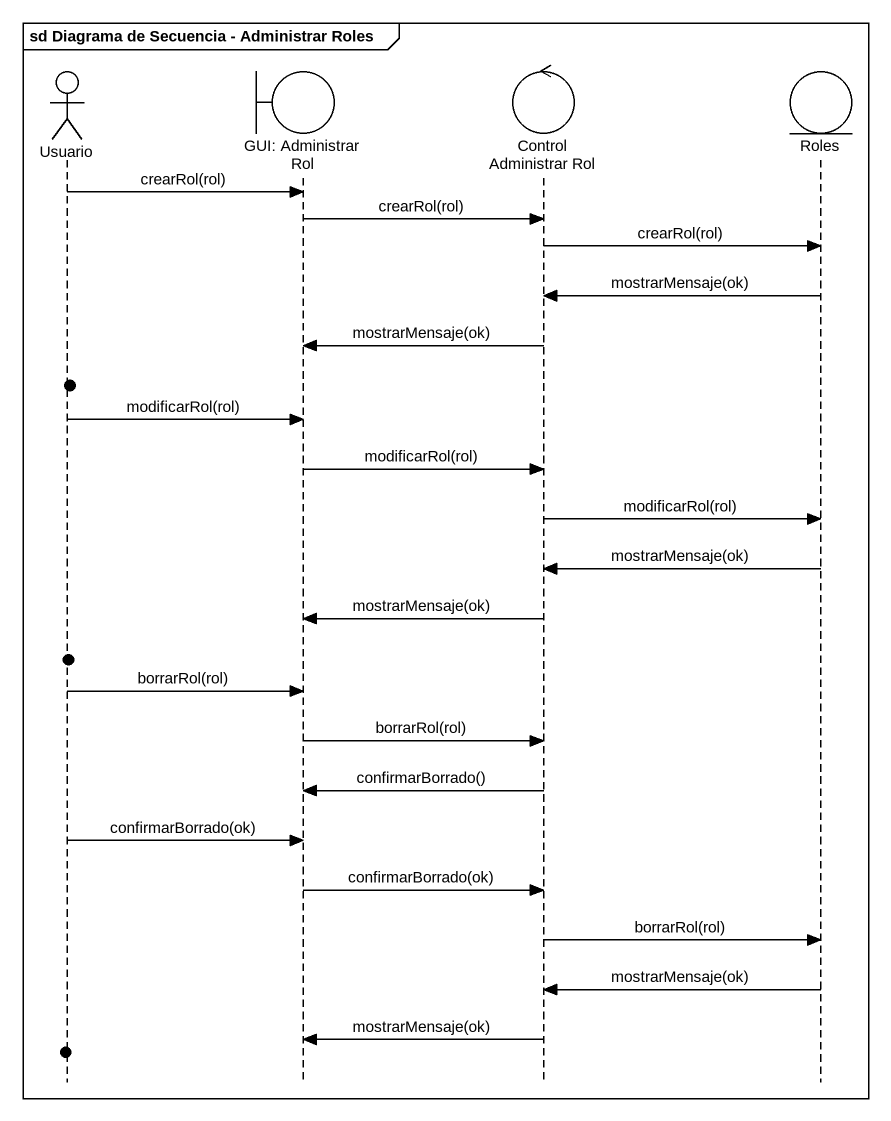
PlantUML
@startuml
mainframe sd Diagrama de Secuencia - Administrar Roles
hide footbox
actor Usuario
boundary "GUI: Administrar Rol" as GUI_Administrar_Rol
control "Control Administrar Rol" as Control_Administrar_Rol
entity Roles

Usuario -> GUI_Administrar_Rol : crearRol(rol)
GUI_Administrar_Rol -> Control_Administrar_Rol : crearRol(rol)
Control_Administrar_Rol -> Roles : crearRol(rol)
Roles -> Control_Administrar_Rol : mostrarMensaje(ok)
Control_Administrar_Rol -> GUI_Administrar_Rol : mostrarMensaje(ok)
Usuario -> GUI_Administrar_Rol : modificarRol(rol)
GUI_Administrar_Rol -> Control_Administrar_Rol : modificarRol(rol)
Control_Administrar_Rol -> Roles : modificarRol(rol)
Roles -> Control_Administrar_Rol : mostrarMensaje(ok)
Control_Administrar_Rol -> GUI_Administrar_Rol : mostrarMensaje(ok)
Usuario -> GUI_Administrar_Rol : borrarRol(rol)
GUI_Administrar_Rol -> Control_Administrar_Rol : borrarRol(rol)
Control_Administrar_Rol -> GUI_Administrar_Rol : confirmarBorrado()
Usuario -> GUI_Administrar_Rol : confirmarBorrado(ok)
GUI_Administrar_Rol -> Control_Administrar_Rol : confirmarBorrado(ok)
Control_Administrar_Rol -> Roles : borrarRol(rol)
Roles -> Control_Administrar_Rol : mostrarMensaje(ok)
Control_Administrar_Rol -> GUI_Administrar_Rol : mostrarMensaje(ok)
@enduml
